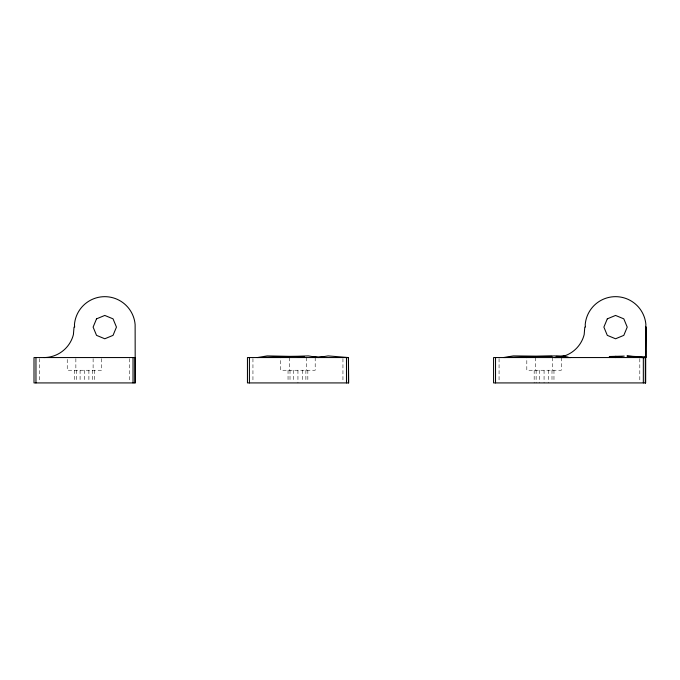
<?xml version="1.0" encoding="UTF-8"?>
<svg xmlns="http://www.w3.org/2000/svg" width="680" height="680" viewBox="0 0 680 680"><rect width="100%" height="100%" fill="white"/><g stroke="black" fill="none" stroke-linecap="round" stroke-linejoin="round"><path stroke-width="0.51" stroke-dasharray="3.4 2.55" d="M639.803 358.615L639.803 381.871M561.314 357.552L561.314 370.243L526.813 370.243L526.813 357.552M553.962 370.243L553.962 381.871M552.696 357.552L552.696 370.243M551.998 370.243L551.998 381.871M548.471 370.243L548.471 382.925M544.068 370.243L544.068 382.925M539.665 370.243L539.665 382.925M536.129 370.243L536.129 382.925M535.44 357.552L535.44 370.243M534.174 370.243L534.174 382.925M499.069 358.615L499.069 381.871M342.941 358.615L342.941 381.871M315.197 357.552L315.197 370.243L280.695 370.243L280.695 357.552M307.836 370.243L307.836 381.871M306.57 357.552L306.57 370.243M305.881 370.243L305.881 381.871M302.345 370.243L302.345 381.871M297.942 370.243L297.942 382.925M293.539 370.243L293.539 381.871M290.012 370.243L290.012 381.871M289.315 357.552L289.315 370.243M288.048 370.243L288.048 381.871M252.943 358.615L252.943 381.871M129.489 358.615L129.489 381.871M101.745 358.615L101.745 370.243L67.235 370.243L67.235 358.615M94.384 370.243L94.384 381.871M93.117 358.615L93.117 370.243M92.421 370.243L92.421 381.871M88.893 370.243L88.893 381.871M84.49 370.243L84.49 381.871M80.087 370.243L80.087 381.871M76.551 370.243L76.551 381.871M75.862 358.615L75.862 370.243M74.596 370.243L74.596 381.871M39.491 358.615L39.491 381.871"/><path stroke-width="1.02" d="M645.745 357.552L646 327.105L645.745 357.552L493.578 357.552L493.578 382.925L645.549 382.925L645.549 327.105L645.745 357.552L640.798 357.552M645.549 328.746L645.898 324.589A30.447 30.447 0 0 0 615.553 296.659A30.447 30.447 0 0 0 585.216 324.589L585.42 327.105L584.8 327.105L584.179 334.577A30.447 30.447 0 0 1 564.544 355.903L563.108 356.269M645.549 330.701L646 327.105M645.549 350.523L645.549 382.925L645.575 357.051M616.012 356.32L615.553 357.552L609.28 356.507L624.274 356.099L615.553 357.552L615.553 356.337M503.472 357.552L513.358 355.903L552.024 356.32M570.809 357.552L554.659 357.552L564.544 355.903M504.398 357.552L554.481 355.903L562.734 356.201L568.191 357.111L554.659 357.552M641.784 357.527L645.294 357.552L645.294 382.925M348.432 382.925L348.432 357.552L247.452 357.552L247.452 382.925L348.687 382.925L348.432 357.552L328.125 355.903L318.24 357.552L308.354 355.903L257.354 357.552L267.24 355.903L304.147 356.651M556.206 356.363L565.641 356.473M609.841 357.025L621.409 357.17M312.579 356.83L324.181 357.059M345.27 357.493L348.432 357.552M645.754 357.059L626.943 356.023L645.294 357.552M644.725 356.983L645.456 357.382M643.34 357.552L643.34 382.925M495.533 357.552L495.533 382.925M346.477 357.552L346.477 382.925M249.416 357.552L249.416 382.925M134.98 382.925L134.98 357.552L34 357.552L34 382.925L135.235 382.925L135.124 324.598A30.447 30.447 0 0 0 104.788 296.667A30.447 30.447 0 0 0 74.443 324.598L74.656 327.105L74.026 327.105L73.406 334.585A30.447 30.447 0 0 1 43.894 357.552M133.017 357.552L133.017 382.925M35.964 357.552L35.964 382.925M96.534 318.852L93.117 327.105L96.534 335.359L104.788 338.776L113.041 335.359L116.458 327.105L113.041 318.852L104.788 315.435L96.534 318.852M607.299 318.852L603.883 327.105L607.299 335.359L615.553 338.776L623.807 335.359L627.223 327.105L623.807 318.852L615.553 315.435L607.299 318.852"/></g></svg>
